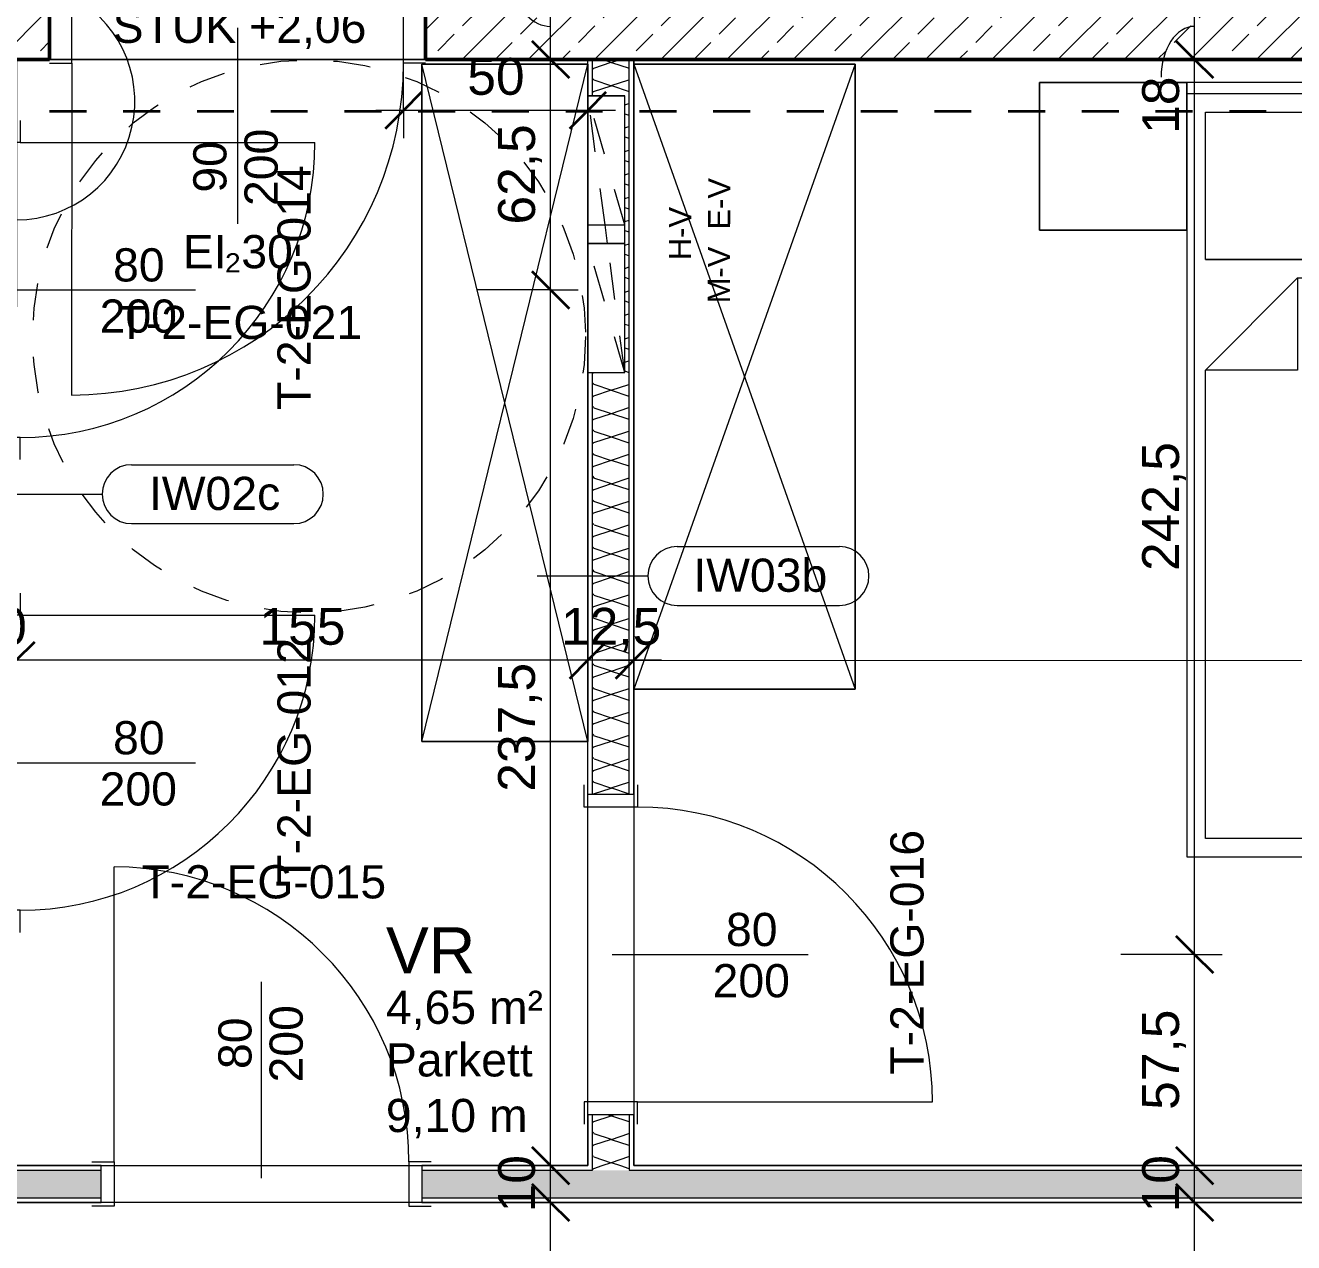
# Model space of a CAD drawing. Header units: metres. Extents: x -67.4 to -19.1, y 43.9 to 93.
# Drawn here: x -43.909 to -40.469, y 57.16 to 60.461 of the extents above; entities that cross this region are included whole.
import ezdxf

# ---------------------------------------------------------------- set-up
doc = ezdxf.new("R2010")
doc.units = ezdxf.units.M
doc.linetypes.add('Strich Punkt Mittel', pattern=[0.015875, 0.00635, -0.004763, 0, -0.004763])
doc.linetypes.add('Verdeckt', pattern=[0.003, 0.002, -0.001])
for name, color, linetype, lineweight in [('A_2D', 7, 'Continuous', 13), ('A_Bemassung-50_', 4, 'Continuous', 9), ('A_Bemassung_', 4, 'Continuous', 9), ('A_Beschriftung_', 7, 'Continuous', 9), ('A_Decken', 8, 'Continuous', 13), ('A_Durchbruch', 7, 'Verdeckt', 5), ('A_Moebel', 6, 'Continuous', 13), ('A_Raeume_', 7, 'Continuous', 5), ('A_Raeume_Beschriftung_', 7, 'Continuous', 9), ('A_Raster_', 1, 'Continuous', 9), ('A_Tueren', 31, 'Continuous', 13), ('A_Waende', 7, 'Continuous', 13), ('G-ANNO-REVC_', 71, 'Continuous', 9), ('Text', 130, 'Continuous', 9)]:
    doc.layers.add(name, color=color, linetype=linetype, lineweight=lineweight)
doc.styles.add('Arial_2', font='arial.ttf', dxfattribs={"height": 0.09})
doc.styles.add('Arial_3', font='arial.ttf', dxfattribs={"height": 0.125})
doc.styles.add('Arial_5', font='arial.ttf', dxfattribs={"height": 0.1})
doc.styles.add('Arial_6', font='arial.ttf', dxfattribs={"height": 0.06})
doc.styles.add('Segoe UI Symbol', font='seguisym.ttf', dxfattribs={"height": 0.09})
doc.dimstyles.new('WGA-Bemaßung', dxfattribs={"dimscale": 0.3048, "dimtxt": 0.102026, "dimasz": 0.328084, "dimexe": 0.246063, "dimexo": 0.0625, "dimgap": 0.04101, "dimtad": 1, "dimdec": 1, "dimlfac": 100, "dimrnd": 0.5, "dimdsep": 46, "dimtxsty": 'Arial_5', "dimblk1": 'OBLIQUE', "dimblk2": 'OBLIQUE', "dimsah": 1, "dimcen": 0.09, "dimdle": 0.246063, "dimazin": 2, "dimtfac": 1, "dimtdec": 4, "dimtix": 1, "dimtmove": 0, "dimatfit": 3, "dimfxl": 0.656168, "dimfxlon": 1, "dimtvp": 1, "dimtolj": 1, "dimtzin": 0, "dimarcsym": 2})
doc.dimstyles.new('WGA-Bemaßung_1', dxfattribs={"dimscale": 0.3048, "dimtxt": 0.102026, "dimasz": 0.328084, "dimexe": 0.246063, "dimexo": 0.0625, "dimgap": 0.04101, "dimtad": 1, "dimdec": 1, "dimlfac": 100, "dimrnd": 0.5, "dimdsep": 46, "dimtxsty": 'Arial_5', "dimblk1": 'OBLIQUE', "dimblk2": 'OBLIQUE', "dimsah": 1, "dimcen": 0.09, "dimdle": 0.246063, "dimazin": 2, "dimtfac": 1, "dimtdec": 4, "dimtix": 1, "dimtmove": 1, "dimatfit": 3, "dimfxl": 0.656168, "dimfxlon": 1, "dimtvp": 1, "dimtolj": 1, "dimtzin": 0, "dimarcsym": 2})
doc.dimstyles.new('WGA-Bemaßung_4', dxfattribs={"dimscale": 0.3048, "dimtxt": 0.102026, "dimasz": 0.328084, "dimexe": 0.246063, "dimexo": 0.0625, "dimgap": 0.04101, "dimtad": 1, "dimdec": 1, "dimlfac": 100, "dimrnd": 0.5, "dimdsep": 46, "dimtxsty": 'Arial_5', "dimblk1": 'OBLIQUE', "dimblk2": 'OBLIQUE', "dimsah": 1, "dimcen": 0.09, "dimdle": 0.246063, "dimazin": 2, "dimtfac": 1, "dimtdec": 4, "dimtix": 1, "dimtmove": 0, "dimatfit": 3, "dimfxl": 0.656168, "dimfxlon": 1, "dimtvp": 1, "dimtolj": 1, "dimtzin": 0, "dimarcsym": 2})

# ---------------------------------------------------------------- blocks, each defined once
blk = doc.blocks.new('UZ_D1 - SL_0800x2000_Zimmertür_Stahlzarge_GK-7175309-263_PP_00EG_BT2')
at = {"layer": 'A_Tueren', "lineweight": 5}
for p, q in [((-0.4, 0.06), (-0.46, 0.06)), ((-0.4, -0.06), (-0.4, 0.06)), ((0.4, 0.06), (0.46, 0.06)), ((0.4, -0.06), (0.4, 0.06)), ((-0.46, -0.06), (-0.4, -0.06)), ((0.46, -0.06), (0.4, -0.06)), ((0.4, -0.06), (0.4, -0.86))]:
    blk.add_line(p, q, dxfattribs=at)
blk.add_arc((0.4, -0.06), 0.8, 180, 270, dxfattribs=at)
blk = doc.blocks.new('UZ_D1 - SL_0900x2000_Wohnungstür-5426849-263_PP_00EG_BT2')
at = {"layer": 'A_Tueren', "lineweight": 5}
for p, q in [((0.45, 0.1), (0.45, 1)), ((-0.51, 0.1), (-0.45, 0.1)), ((-0.45, 0.1), (-0.45, -0.1)), ((0.45, 0.1), (0.45, -0.1)), ((0.51, 0.1), (0.45, 0.1)), ((-0.45, -0.1), (-0.51, -0.1)), ((0.45, -0.1), (0.51, -0.1))]:
    blk.add_line(p, q, dxfattribs=at)
blk.add_arc((0.45, 0.1), 0.9, 90, 180, dxfattribs=at)
blk = doc.blocks.new('UZ_D1 - SL_0800x2000_Zimmertür_Stahlzarge_GK-7175508-263_PP_00EG_BT2')
at = {"layer": 'A_Tueren', "lineweight": 5}
for p, q in [((-0.4, 0.06), (-0.46, 0.06)), ((-0.4, -0.06), (-0.4, 0.06)), ((0.4, 0.06), (0.46, 0.06)), ((0.4, -0.06), (0.4, 0.06)), ((-0.46, -0.06), (-0.4, -0.06)), ((0.46, -0.06), (0.4, -0.06)), ((0.4, -0.06), (0.4, -0.86))]:
    blk.add_line(p, q, dxfattribs=at)
blk.add_arc((0.4, -0.06), 0.8, 180, 270, dxfattribs=at)
blk = doc.blocks.new('UZ_D1 - SL_0800x2000_Zimmertür_Stahlzarge_GK-11052839-263_PP_00EG_BT2')
at = {"layer": 'A_Tueren', "lineweight": 5}
for p, q in [((0.4, 0.0725), (0.4, 0.8725)), ((-0.46, 0.0725), (-0.4, 0.0725)), ((-0.4, 0.0725), (-0.4, -0.0725)), ((0.4, 0.0725), (0.4, -0.0725)), ((0.46, 0.0725), (0.4, 0.0725)), ((-0.4, -0.0725), (-0.46, -0.0725)), ((0.4, -0.0725), (0.46, -0.0725))]:
    blk.add_line(p, q, dxfattribs=at)
blk.add_arc((0.4, 0.0725), 0.8, 90, 180, dxfattribs=at)
blk = doc.blocks.new('Moeb_Schrank - Schrank_2m_60cm-3900559-263_PP_00EG_BT2')
at = {"layer": 'A_Moebel', "color": 8}
for p, q in [((0, 0), (1.6951, 0.6)), ((0, 0.6), (1.6951, 0)), ((1.6951, 0.6), (0, 0.6)), ((0, 0.6), (0, 0)), ((0, 0), (0, 0.6)), ((0, 0.6), (1.6951, 0.6)), ((1.6951, 0), (1.6951, 0.6)), ((1.6951, 0.6), (1.6951, 0)), ((0, 0), (1.6951, 0)), ((1.6951, 0), (0, 0))]:
    blk.add_line(p, q, dxfattribs=at)
blk = doc.blocks.new('Moeb_Bett - Doppelbett 180x210-1828248-263_PP_00EG_BT2')
at = {"layer": 'A_Moebel', "color": 8}
for p, q in [((-1.3, 1.05), (-1.3, 0.65)), ((-0.9, 1.05), (-1.3, 1.05)), ((-1.3, 1.05), (-0.9, 1.05)), ((-1.3, 0.65), (-1.3, 1.05)), ((0.9, 1.05), (-0.9, 1.05)), ((-0.9, 1.05), (-0.9, -1.05)), ((-0.9, 0.65), (-0.9, 1.05)), ((-0.9, 1.05), (-0.9, 0.65)), ((0.9, -1.05), (0.9, 1.05)), ((1.3, 1.05), (0.9, 1.05)), ((0.9, 1.05), (0.9, 0.65)), ((0.9, 0.65), (0.9, 1.05)), ((0.9, 1.05), (1.3, 1.05)), ((1.3, 0.65), (1.3, 1.05)), ((1.3, 1.05), (1.3, 0.65)), ((-0.9, 1.02), (0.9, 1.02)), ((-0.85, 0.57), (-0.85, 0.97)), ((-0.85, 0.97), (-0.025, 0.97)), ((-0.025, 0.97), (-0.025, 0.57)), ((0.025, 0.57), (0.025, 0.97)), ((0.025, 0.97), (0.85, 0.97)), ((0.85, 0.97), (0.85, 0.57)), ((-1.3, 0.65), (-0.9, 0.65)), ((-0.9, 0.65), (-1.3, 0.65)), ((0.9, 0.65), (1.3, 0.65)), ((1.3, 0.65), (0.9, 0.65)), ((-0.025, 0.57), (-0.85, 0.57)), ((-0.85, 0.57), (0.85, 0.57)), ((0.85, 0.57), (0.025, 0.57)), ((-0.85, 0.27), (-0.6, 0.52)), ((-0.6, 0.52), (-0.6, 0.27)), ((-0.6, 0.52), (-0.025, 0.52)), ((-0.025, 0.52), (-0.025, -1)), ((0.025, -1), (0.025, 0.52)), ((0.025, 0.52), (0.6, 0.52)), ((0.6, 0.52), (0.6, 0.27)), ((0.85, 0.27), (0.6, 0.52)), ((-0.6, 0.27), (-0.85, 0.27)), ((-0.85, -1), (-0.85, 0.27)), ((0.6, 0.27), (0.85, 0.27)), ((0.85, 0.27), (0.85, -1)), ((-0.025, -1), (-0.85, -1)), ((0.85, -1), (0.025, -1)), ((-0.9, -1.05), (0.9, -1.05))]:
    blk.add_line(p, q, dxfattribs=at)
blk = doc.blocks.new('Allg_Verteiler_Wand - H-V-11056940-263_PP_00EG_BT2')
at = {"layer": 'A_2D', "lineweight": 5}
for p, q in [((0.475, 0.0625), (0.125, 0.0625)), ((0.125, 0.0625), (0.125, -0.0375)), ((0.525, 0.0625), (0.475, 0.0625)), ((0.875, 0.0625), (0.525, 0.0625)), ((0.875, -0.0375), (0.875, 0.0625)), ((0.875, 0.0625), (0.875, -0.0375)), ((0.125, -0.0375), (0.475, -0.0375)), ((0.125, -0.0375), (0.475, -0.0375)), ((0.475, -0.0375), (0.525, -0.0375)), ((0.475, -0.0375), (0.525, -0.0375)), ((0.525, -0.0375), (0.875, -0.0375)), ((0.525, -0.0375), (0.875, -0.0375))]:
    blk.add_line(p, q, dxfattribs=at)
at = {"layer": 'A_Durchbruch'}
for p, q in [((0.125, 0.0625), (0.125, -0.0375)), ((0.125, 0.0625), (0.125, -0.0375)), ((0.525, 0.0158), (0.875, 0.0625)), ((0.525, 0.0158), (0.875, 0.0625)), ((0.875, 0.0625), (0.875, -0.0375)), ((0.125, -0.0375), (0.475, 0.0092)), ((0.125, -0.0375), (0.475, 0.0092)), ((0.475, 0.0092), (0.525, 0.0158)), ((0.475, 0.0092), (0.525, 0.0158))]:
    blk.add_line(p, q, dxfattribs=at)
blk = doc.blocks.new('Allg_Verteiler_Wand - E-V-11056939-263_PP_00EG_BT2')
at = {"layer": 'A_2D', "lineweight": 5}
for p, q in [((0.475, 0.0625), (0.125, 0.0625)), ((0.125, 0.0625), (0.125, -0.0375)), ((0.475, -0.0375), (0.475, 0.0625)), ((0.475, 0.0625), (0.475, -0.0375)), ((0.125, -0.0375), (0.475, -0.0375)), ((0.125, -0.0375), (0.475, -0.0375))]:
    blk.add_line(p, q, dxfattribs=at)
at = {"layer": 'A_Durchbruch'}
for p, q in [((0.125, -0.0375), (0.475, 0.0625)), ((0.125, 0.0625), (0.125, -0.0375)), ((0.125, -0.0375), (0.475, 0.0625)), ((0.125, 0.0625), (0.125, -0.0375)), ((0.475, 0.0625), (0.475, -0.0375))]:
    blk.add_line(p, q, dxfattribs=at)
blk = doc.blocks.new('Allg_Verteiler_Wand - M-V-11056938-263_PP_00EG_BT2')
at = {"layer": 'A_2D', "lineweight": 5}
for p, q in [((0.475, 0.0625), (0.125, 0.0625)), ((0.125, 0.0625), (0.125, -0.0375)), ((0.475, -0.0375), (0.475, 0.0625)), ((0.475, 0.0625), (0.475, -0.0375)), ((0.125, -0.0375), (0.475, -0.0375)), ((0.125, -0.0375), (0.475, -0.0375))]:
    blk.add_line(p, q, dxfattribs=at)
at = {"layer": 'A_Durchbruch'}
for p, q in [((0.125, -0.0375), (0.475, 0.0625)), ((0.125, 0.0625), (0.125, -0.0375)), ((0.125, -0.0375), (0.475, 0.0625)), ((0.125, 0.0625), (0.125, -0.0375)), ((0.475, 0.0625), (0.475, -0.0375))]:
    blk.add_line(p, q, dxfattribs=at)
blk = doc.blocks.new('Moeb_Schrank - Schrank_2m-10186007-263_PP_00EG_BT2')
at = {"layer": 'A_Moebel', "color": 8}
for p, q in [((0, 0), (1.8375, 0.45)), ((0, 0.45), (1.8375, 0)), ((1.8375, 0.45), (0, 0.45)), ((0, 0.45), (0, 0)), ((0, 0), (0, 0.45)), ((0, 0.45), (1.8375, 0.45)), ((1.8375, 0), (1.8375, 0.45)), ((1.8375, 0.45), (1.8375, 0)), ((0, 0), (1.0013, 0)), ((1.0013, 0), (0, 0)), ((1.0013, 0), (1.3513, 0)), ((1.3513, 0), (1.0013, 0)), ((1.3513, 0), (1.4013, 0)), ((1.4013, 0), (1.3513, 0)), ((1.4013, 0), (1.7513, 0)), ((1.7513, 0), (1.4013, 0)), ((1.7513, 0), (1.8375, 0)), ((1.8375, 0), (1.7513, 0))]:
    blk.add_line(p, q, dxfattribs=at)
blk = doc.blocks.new('BS_Tuer_PP - rechts-10002445-263_PP_00EG_BT2')
at = {"layer": 'A_Beschriftung_'}
blk.add_line((0, 0.000124), (0, -0.010513), dxfattribs=at)
blk = doc.blocks.new('BS_Tuer_PP - unten-10002439-263_PP_00EG_BT2')
at = {"layer": 'A_Beschriftung_'}
blk.add_line((0, 0.000124), (0, -0.010513), dxfattribs=at)
blk = doc.blocks.new('BS_Tuer_PP - oben-10002441-263_PP_00EG_BT2')
at = {"layer": 'A_Beschriftung_'}
blk.add_line((0, 0.000124), (0, 0.010761), dxfattribs=at)
blk = doc.blocks.new('DIMBLOCK200-263_PP_00EG_BT2')
at = {"layer": 'A_Bemassung-50_', "transparency": 16777216}
for p, q in [((-42.3837, 58.739), (-42.3837, 58.814)), ((-42.2587, 58.739), (-42.2587, 58.814)), ((-42.1837, 58.739), (-42.3837, 58.739)), ((-42.3837, 58.739), (-42.3837, 58.539)), ((-42.2587, 58.739), (-42.2587, 58.539))]:
    blk.add_line(p, q, dxfattribs=at)
at = {"layer": 'A_Bemassung-50_', "lineweight": 35, "transparency": 16777216}
for p, q in [((-42.3837, 58.739), (-42.3337, 58.789)), ((-42.2587, 58.739), (-42.2087, 58.789)), ((-42.3837, 58.739), (-42.4337, 58.689)), ((-42.2587, 58.739), (-42.3087, 58.689))]:
    blk.add_line(p, q, dxfattribs=at)
at = {"layer": 'A_Bemassung-50_', "color": 0, "transparency": 16777216, "insert": (-42.4562, 58.8813), "char_height": 0.1, "width": 0.323972, "attachment_point": 1, "rotation": 359.9983, "line_spacing_factor": 0.941778, "style": 'Arial_5'}
blk.add_mtext('12,5', dxfattribs=at)
blk = doc.blocks.new('_Oblique')
at = {"color": 0, "linetype": 'ByBlock', "lineweight": -2}
blk.add_line((-0.5, -0.5), (0.5, 0.5), dxfattribs=at)
blk = doc.blocks.new('DIMBLOCK201-263_PP_00EG_BT2')
at = {"layer": 'A_Bemassung-50_', "transparency": 16777216}
for p, q in [((-43.9337, 58.739), (-43.9337, 58.814)), ((-42.3837, 58.739), (-42.3837, 58.814)), ((-42.3837, 58.739), (-43.9337, 58.739)), ((-43.9337, 58.739), (-43.9337, 58.539)), ((-42.3837, 58.739), (-42.3837, 58.539))]:
    blk.add_line(p, q, dxfattribs=at)
at = {"layer": 'A_Bemassung-50_', "lineweight": 35, "transparency": 16777216}
for p, q in [((-43.9337, 58.739), (-43.8837, 58.789)), ((-42.3837, 58.739), (-42.3337, 58.789)), ((-43.9337, 58.739), (-43.9837, 58.689)), ((-42.3837, 58.739), (-42.4337, 58.689))]:
    blk.add_line(p, q, dxfattribs=at)
at = {"layer": 'A_Bemassung-50_', "color": 0, "transparency": 16777216, "insert": (-43.274, 58.8813), "char_height": 0.1, "width": 0.276883, "attachment_point": 1, "rotation": 359.9983, "line_spacing_factor": 0.941778, "style": 'Arial_5'}
blk.add_mtext('155', dxfattribs=at)
blk = doc.blocks.new('DIMBLOCK202-263_PP_00EG_BT2')
at = {"layer": 'A_Bemassung-50_', "transparency": 16777216}
for p, q in [((-44.0337, 58.739), (-44.0337, 58.814)), ((-43.9337, 58.739), (-43.9337, 58.814)), ((-43.9337, 58.739), (-44.0337, 58.739)), ((-44.0337, 58.739), (-44.0337, 58.539)), ((-43.9337, 58.739), (-43.9337, 58.539))]:
    blk.add_line(p, q, dxfattribs=at)
at = {"layer": 'A_Bemassung-50_', "lineweight": 35, "transparency": 16777216}
for p, q in [((-44.0337, 58.739), (-43.9837, 58.789)), ((-43.9337, 58.739), (-43.8837, 58.789)), ((-44.0337, 58.739), (-44.0837, 58.689)), ((-43.9337, 58.739), (-43.9837, 58.689))]:
    blk.add_line(p, q, dxfattribs=at)
at = {"layer": 'A_Bemassung-50_', "color": 0, "transparency": 16777216, "insert": (-44.0606, 58.8814), "char_height": 0.1, "width": 0.184588, "attachment_point": 1, "rotation": 359.9983, "line_spacing_factor": 0.941778, "style": 'Arial_5'}
blk.add_mtext('10', dxfattribs=at)
blk = doc.blocks.new('BS_Wand_Lollipop - rechts_oben-2026913-263_PP_00EG_BT2')
at = {"layer": 'A_Beschriftung_'}
for p, q in [((0.0046, 0.0016), (0.0134, 0.0016)), ((-0.003, 0), (0.003, 0)), ((0.0046, -0.0016), (0.0134, -0.0016))]:
    blk.add_line(p, q, dxfattribs=at)
for centre, start, end in [((0.0046, 0), 90, 270), ((0.0134, 0), 270, 90)]:
    blk.add_arc(centre, 0.0016, start, end, dxfattribs=at)
blk = doc.blocks.new('DIMBLOCK388-263_PP_00EG_BT2')
at = {"layer": 'A_Bemassung-50_', "lineweight": 35, "transparency": 16777216}
for p, q in [((-40.7377, 57.2685), (-40.7877, 57.3185)), ((-40.7377, 57.2685), (-40.6877, 57.2185)), ((-40.7378, 53.1686), (-40.7878, 53.2186)), ((-40.7378, 53.1686), (-40.6878, 53.1185))]:
    blk.add_line(p, q, dxfattribs=at)
at = {"layer": 'A_Bemassung-50_', "transparency": 16777216}
for p, q in [((-40.7377, 57.2685), (-40.9377, 57.2685)), ((-40.7378, 53.1686), (-40.7377, 57.2685)), ((-40.7377, 57.2685), (-40.6627, 57.2685)), ((-40.7378, 53.1686), (-40.9378, 53.1686)), ((-40.7378, 53.1686), (-40.6628, 53.1685))]:
    blk.add_line(p, q, dxfattribs=at)
at = {"layer": 'A_Bemassung-50_', "color": 0, "transparency": 16777216, "insert": (-40.8801, 55.1032), "char_height": 0.1, "width": 0.276883, "attachment_point": 1, "rotation": 90, "line_spacing_factor": 0.941778, "style": 'Arial_5'}
blk.add_mtext('410', dxfattribs=at)
blk = doc.blocks.new('DIMBLOCK389-263_PP_00EG_BT2')
at = {"layer": 'A_Bemassung-50_', "lineweight": 35, "transparency": 16777216}
for p, q in [((-40.7377, 57.3685), (-40.7877, 57.4185)), ((-40.7377, 57.3685), (-40.6877, 57.3185)), ((-40.7377, 57.2685), (-40.7877, 57.3185)), ((-40.7377, 57.2685), (-40.6877, 57.2185))]:
    blk.add_line(p, q, dxfattribs=at)
at = {"layer": 'A_Bemassung-50_', "transparency": 16777216}
for p, q in [((-40.7377, 57.3685), (-40.9377, 57.3685)), ((-40.7377, 57.2685), (-40.7377, 57.3685)), ((-40.7377, 57.3685), (-40.6627, 57.3685)), ((-40.7377, 57.2685), (-40.9377, 57.2685)), ((-40.7377, 57.2685), (-40.6627, 57.2685))]:
    blk.add_line(p, q, dxfattribs=at)
at = {"layer": 'A_Bemassung-50_', "color": 0, "transparency": 16777216, "insert": (-40.88, 57.2416), "char_height": 0.1, "width": 0.184588, "attachment_point": 1, "rotation": 90, "line_spacing_factor": 0.941778, "style": 'Arial_5'}
blk.add_mtext('10', dxfattribs=at)
blk = doc.blocks.new('DIMBLOCK390-263_PP_00EG_BT2')
at = {"layer": 'A_Bemassung-50_', "lineweight": 35, "transparency": 16777216}
for p, q in [((-40.7377, 57.9411), (-40.7877, 57.9911)), ((-40.7377, 57.9411), (-40.6877, 57.891)), ((-40.7377, 57.3685), (-40.7877, 57.4185)), ((-40.7377, 57.3685), (-40.6877, 57.3185))]:
    blk.add_line(p, q, dxfattribs=at)
at = {"layer": 'A_Bemassung-50_', "transparency": 16777216}
for p, q in [((-40.7377, 57.9411), (-40.9377, 57.9411)), ((-40.7377, 57.3685), (-40.7377, 57.9411)), ((-40.7377, 57.9411), (-40.6627, 57.941)), ((-40.7377, 57.3685), (-40.9377, 57.3685)), ((-40.7377, 57.3685), (-40.6627, 57.3685))]:
    blk.add_line(p, q, dxfattribs=at)
at = {"layer": 'A_Bemassung-50_', "color": 0, "transparency": 16777216, "insert": (-40.88, 57.5198), "char_height": 0.1, "width": 0.323972, "attachment_point": 1, "rotation": 90, "line_spacing_factor": 0.941778, "style": 'Arial_5'}
blk.add_mtext('57,5', dxfattribs=at)
blk = doc.blocks.new('DIMBLOCK391-263_PP_00EG_BT2')
at = {"layer": 'A_Bemassung-50_', "lineweight": 35, "transparency": 16777216}
for p, q in [((-40.7376, 60.3685), (-40.7876, 60.4185)), ((-40.7376, 60.3685), (-40.6876, 60.3185)), ((-40.7377, 57.9411), (-40.7877, 57.9911)), ((-40.7377, 57.9411), (-40.6877, 57.891))]:
    blk.add_line(p, q, dxfattribs=at)
at = {"layer": 'A_Bemassung-50_', "transparency": 16777216}
for p, q in [((-40.7376, 60.3685), (-40.9376, 60.3685)), ((-40.7377, 57.9411), (-40.7376, 60.3685)), ((-40.7376, 60.3685), (-40.6626, 60.3685)), ((-40.7377, 57.9411), (-40.9377, 57.9411)), ((-40.7377, 57.9411), (-40.6627, 57.941))]:
    blk.add_line(p, q, dxfattribs=at)
at = {"layer": 'A_Bemassung-50_', "color": 0, "transparency": 16777216, "insert": (-40.88, 58.9814), "char_height": 0.1, "width": 0.416266, "attachment_point": 1, "rotation": 90, "line_spacing_factor": 0.941778, "style": 'Arial_5'}
blk.add_mtext('242,5', dxfattribs=at)
blk = doc.blocks.new('DIMBLOCK392-263_PP_00EG_BT2')
at = {"layer": 'A_Bemassung-50_', "lineweight": 35, "transparency": 16777216}
for p, q in [((-40.7376, 60.5485), (-40.7876, 60.5985)), ((-40.7376, 60.5485), (-40.6876, 60.4985)), ((-40.7376, 60.3685), (-40.7876, 60.4185)), ((-40.7376, 60.3685), (-40.6876, 60.3185))]:
    blk.add_line(p, q, dxfattribs=at)
at = {"layer": 'A_Bemassung-50_', "transparency": 16777216}
for p, q in [((-40.7376, 60.5485), (-40.9376, 60.5485)), ((-40.7376, 60.3685), (-40.7376, 60.5485)), ((-40.7376, 60.5485), (-40.6626, 60.5485)), ((-40.7376, 60.3685), (-40.9376, 60.3685)), ((-40.7376, 60.3685), (-40.6626, 60.3685))]:
    blk.add_line(p, q, dxfattribs=at)
blk.add_ellipse((-40.7376, 60.3208), major_axis=(0, 0.1377), ratio=0.660772, start_param=0, end_param=1.570796, dxfattribs=at)
at = {"layer": 'A_Bemassung-50_', "color": 0, "transparency": 16777216, "insert": (-40.8799, 60.167), "char_height": 0.1, "width": 0.184588, "attachment_point": 1, "rotation": 90, "line_spacing_factor": 0.941778, "style": 'Arial_5'}
blk.add_mtext('18', dxfattribs=at)
blk = doc.blocks.new('DIMBLOCK414-263_PP_00EG_BT2')
at = {"layer": 'A_Bemassung-50_', "lineweight": 35, "transparency": 16777216}
for p, q in [((-42.4846, 57.2686), (-42.5346, 57.3186)), ((-42.4846, 57.2686), (-42.4346, 57.2186)), ((-42.4846, 55.6486), (-42.5346, 55.6986)), ((-42.4846, 55.6486), (-42.4346, 55.5986))]:
    blk.add_line(p, q, dxfattribs=at)
at = {"layer": 'A_Bemassung-50_', "transparency": 16777216}
for p, q in [((-42.4846, 57.2686), (-42.6846, 57.2686)), ((-42.4846, 55.6486), (-42.4846, 57.2686)), ((-42.4846, 57.2686), (-42.4096, 57.2686)), ((-42.4846, 55.6486), (-42.6846, 55.6486)), ((-42.4846, 55.6486), (-42.4096, 55.6486))]:
    blk.add_line(p, q, dxfattribs=at)
at = {"layer": 'A_Bemassung-50_', "color": 0, "transparency": 16777216, "insert": (-42.6269, 56.3432), "char_height": 0.1, "width": 0.276883, "attachment_point": 1, "rotation": 90, "line_spacing_factor": 0.941778, "style": 'Arial_5'}
blk.add_mtext('162', dxfattribs=at)
blk = doc.blocks.new('DIMBLOCK415-263_PP_00EG_BT2')
at = {"layer": 'A_Bemassung-50_', "lineweight": 35, "transparency": 16777216}
for p, q in [((-42.4846, 57.3686), (-42.5346, 57.4186)), ((-42.4846, 57.3686), (-42.4346, 57.3186)), ((-42.4846, 57.2686), (-42.5346, 57.3186)), ((-42.4846, 57.2686), (-42.4346, 57.2186))]:
    blk.add_line(p, q, dxfattribs=at)
at = {"layer": 'A_Bemassung-50_', "transparency": 16777216}
for p, q in [((-42.4846, 57.3686), (-42.6846, 57.3686)), ((-42.4846, 57.2686), (-42.4846, 57.3686)), ((-42.4846, 57.3686), (-42.4096, 57.3686)), ((-42.4846, 57.2686), (-42.6846, 57.2686)), ((-42.4846, 57.2686), (-42.4096, 57.2686))]:
    blk.add_line(p, q, dxfattribs=at)
at = {"layer": 'A_Bemassung-50_', "color": 0, "transparency": 16777216, "insert": (-42.6269, 57.2417), "char_height": 0.1, "width": 0.184588, "attachment_point": 1, "rotation": 90, "line_spacing_factor": 0.941778, "style": 'Arial_5'}
blk.add_mtext('10', dxfattribs=at)
blk = doc.blocks.new('DIMBLOCK416-263_PP_00EG_BT2')
at = {"layer": 'A_Bemassung-50_', "lineweight": 35, "transparency": 16777216}
for p, q in [((-42.4845, 59.7436), (-42.5345, 59.7936)), ((-42.4845, 59.7436), (-42.4345, 59.6936)), ((-42.4846, 57.3686), (-42.5346, 57.4186)), ((-42.4846, 57.3686), (-42.4346, 57.3186))]:
    blk.add_line(p, q, dxfattribs=at)
at = {"layer": 'A_Bemassung-50_', "transparency": 16777216}
for p, q in [((-42.4845, 59.7436), (-42.6845, 59.7436)), ((-42.4846, 57.3686), (-42.4845, 59.7436)), ((-42.4845, 59.7436), (-42.4095, 59.7436)), ((-42.4846, 57.3686), (-42.6846, 57.3686)), ((-42.4846, 57.3686), (-42.4096, 57.3686))]:
    blk.add_line(p, q, dxfattribs=at)
at = {"layer": 'A_Bemassung-50_', "color": 0, "transparency": 16777216, "insert": (-42.6269, 58.3826), "char_height": 0.1, "width": 0.416266, "attachment_point": 1, "rotation": 90, "line_spacing_factor": 0.941778, "style": 'Arial_5'}
blk.add_mtext('237,5', dxfattribs=at)
blk = doc.blocks.new('DIMBLOCK417-263_PP_00EG_BT2')
at = {"layer": 'A_Bemassung-50_', "lineweight": 35, "transparency": 16777216}
for p, q in [((-42.4845, 60.3686), (-42.5345, 60.4186)), ((-42.4845, 60.3686), (-42.4345, 60.3186)), ((-42.4845, 59.7436), (-42.5345, 59.7936)), ((-42.4845, 59.7436), (-42.4345, 59.6936))]:
    blk.add_line(p, q, dxfattribs=at)
at = {"layer": 'A_Bemassung-50_', "transparency": 16777216}
for p, q in [((-42.4845, 60.3686), (-42.6845, 60.3686)), ((-42.4845, 59.7436), (-42.4845, 60.3686)), ((-42.4845, 60.3686), (-42.4095, 60.3686)), ((-42.4845, 59.7436), (-42.6845, 59.7436)), ((-42.4845, 59.7436), (-42.4095, 59.7436))]:
    blk.add_line(p, q, dxfattribs=at)
at = {"layer": 'A_Bemassung-50_', "color": 0, "transparency": 16777216, "insert": (-42.6268, 59.9211), "char_height": 0.1, "width": 0.323972, "attachment_point": 1, "rotation": 90, "line_spacing_factor": 0.941778, "style": 'Arial_5'}
blk.add_mtext('62,5', dxfattribs=at)
blk = doc.blocks.new('DIMBLOCK418-263_PP_00EG_BT2')
at = {"layer": 'A_Bemassung-50_', "lineweight": 35, "transparency": 16777216}
for p, q in [((-42.4845, 60.5486), (-42.5345, 60.5986)), ((-42.4845, 60.5486), (-42.4345, 60.4986)), ((-42.4845, 60.3686), (-42.5345, 60.4186)), ((-42.4845, 60.3686), (-42.4345, 60.3186))]:
    blk.add_line(p, q, dxfattribs=at)
at = {"layer": 'A_Bemassung-50_', "transparency": 16777216}
for p, q in [((-42.4845, 60.5486), (-42.6845, 60.5486)), ((-42.4845, 60.3686), (-42.4845, 60.5486)), ((-42.4845, 60.5486), (-42.4095, 60.5486)), ((-42.4845, 60.3686), (-42.6845, 60.3686)), ((-42.4845, 60.3686), (-42.4095, 60.3686))]:
    blk.add_line(p, q, dxfattribs=at)
blk.add_ellipse((-42.4845, 60.5605), major_axis=(0, 0.1019), ratio=0.892494, start_param=1.570796, end_param=3.141593, dxfattribs=at)
at = {"layer": 'A_Bemassung-50_', "color": 0, "transparency": 16777216, "insert": (-42.6268, 60.5605), "char_height": 0.1, "width": 0.184588, "attachment_point": 1, "rotation": 90, "line_spacing_factor": 0.941778, "style": 'Arial_5'}
blk.add_mtext('18', dxfattribs=at)
blk = doc.blocks.new('DIMBLOCK475-263_PP_00EG_BT2')
at = {"layer": 'A_Bemassung-50_', "transparency": 16777216}
for p, q in [((-42.2587, 58.739), (-42.2587, 58.939)), ((-37.7087, 58.7388), (-37.7087, 58.9388)), ((-42.3337, 58.739), (-37.6337, 58.7388)), ((-42.2587, 58.739), (-42.2587, 58.664)), ((-37.7087, 58.7388), (-37.7087, 58.6638))]:
    blk.add_line(p, q, dxfattribs=at)
at = {"layer": 'A_Bemassung-50_', "lineweight": 35, "transparency": 16777216}
for p, q in [((-42.2587, 58.739), (-42.2087, 58.789)), ((-37.7087, 58.7388), (-37.6587, 58.7888)), ((-42.2587, 58.739), (-42.3087, 58.689)), ((-37.7087, 58.7388), (-37.7587, 58.6888))]:
    blk.add_line(p, q, dxfattribs=at)
at = {"layer": 'A_Bemassung-50_', "color": 0, "transparency": 16777216, "insert": (-40.099, 58.8812), "char_height": 0.1, "width": 0.276883, "attachment_point": 1, "rotation": 359.9983, "line_spacing_factor": 0.941778, "style": 'Arial_5'}
blk.add_mtext('455', dxfattribs=at)
blk = doc.blocks.new('DIMBLOCK523-263_PP_00EG_BT2')
at = {"layer": 'A_Bemassung-50_', "transparency": 16777216}
for p, q in [((-42.8836, 60.2306), (-42.8836, 60.4306)), ((-42.3836, 60.2306), (-42.3836, 60.3056)), ((-42.3086, 60.2306), (-42.9586, 60.2306)), ((-42.8836, 60.2306), (-42.8836, 60.1556)), ((-42.3836, 60.2306), (-42.3836, 60.0306))]:
    blk.add_line(p, q, dxfattribs=at)
at = {"layer": 'A_Bemassung-50_', "lineweight": 35, "transparency": 16777216}
for p, q in [((-42.8836, 60.2306), (-42.8336, 60.2806)), ((-42.3836, 60.2306), (-42.3336, 60.2806)), ((-42.8836, 60.2306), (-42.9336, 60.1806)), ((-42.3836, 60.2306), (-42.4336, 60.1806))]:
    blk.add_line(p, q, dxfattribs=at)
at = {"layer": 'A_Bemassung-50_', "color": 0, "transparency": 16777216, "insert": (-42.7105, 60.3729), "char_height": 0.1, "width": 0.184588, "attachment_point": 1, "rotation": 359.9983, "line_spacing_factor": 0.941778, "style": 'Arial_5'}
blk.add_mtext('50', dxfattribs=at)
blk = doc.blocks.new('Family - ___-11902732-263_PP_00EG_BT2')
at = {"layer": 'G-ANNO-REVC_'}
blk.add_arc((-17.3536, 72.5237), 0.3214, 247.36, 42.1512, dxfattribs=at)

msp = doc.modelspace()

# ---------------------------------------------------------------- hatches: boundary and pattern name
at = {"layer": 'A_Waende', "lineweight": 5}
h = msp.add_hatch(dxfattribs=at)
h.set_pattern_fill('FP_3', color=250, style=0, pattern_type=2)
h.set_pattern_definition([(45, (0, 0), (-0.08980256, 0.08980256), []), (45, (0.0898, 0), (-0.08980256, 0.08980256), [0.0635, -0.03175])])
h.paths.add_polyline_path([(-37.7086, 60.3684), (-37.7086, 60.5484), (-42.8236, 60.5484), (-42.8236, 60.3686), (-38.7903, 60.3685)])
h.paths.add_polyline_path([(-43.8436, 60.3686), (-43.8436, 60.5486), (-46.8411, 60.5486), (-46.8411, 60.3687), (-43.9336, 60.3686)])
h.paths.add_polyline_path([(-48.4278, 60.5488), (-48.6078, 60.5488), (-48.6078, 60.3688), (-48.4278, 60.3688)])
h.paths.add_polyline_path([(-47.9011, 60.3688), (-47.9011, 60.5488), (-48.4278, 60.5488), (-48.4278, 60.3688), (-47.9102, 60.3688)])
h = msp.add_hatch(dxfattribs=at)
h.set_pattern_fill('FP_35', color=250, angle=-112.36, style=0, pattern_type=2)
h.set_pattern_definition([(314.998, (-42.38351, 58.86899), (0.2539954, -0.1270123), [0.02245, -0.15715]), (314.998, (-42.27237, 58.82111), (0.2539954, -0.1270123), [0.02245, -0.15715]), (314.998, (-42.38376, 58.8053), (0.2539954, -0.1270123), [0.02245, -0.15715]), (314.998, (-42.27262, 58.75742), (0.2539954, -0.1270123), [0.02245, -0.15715]), (341.563, (-42.367515, 58.85268), (0.5079932, -0.1270184), [0.0502, -0.35141]), (341.563, (-42.320133, 58.836432), (0.5079932, -0.1270184), [0.0502, -0.35141]), (341.563, (-42.367765, 58.788985), (0.5079932, -0.1270184), [0.0502, -0.35141]), (341.563, (-42.320002, 58.773663), (0.5079932, -0.1270184), [0.0502, -0.35141]), (44.998, (-42.27244, 58.852495), (-0.254004, -0.1269946), [0.02245, -0.15715]), (44.998, (-42.38376, 58.8053), (-0.2540043, -0.1269946), [0.02245, -0.15715]), (44.998, (-42.27269, 58.7888), (-0.2540043, -0.1269946), [0.02245, -0.15715]), (44.998, (-42.38401, 58.7416), (-0.2540043, -0.1269946), [0.02245, -0.15715]), (18.433, (-42.320133, 58.836432), (-0.5080021, -0.126983), [0.0502, -0.35141]), (18.433, (-42.36745, 58.821294), (-0.5080021, -0.126983), [0.0502, -0.35141]), (18.433, (-42.320002, 58.773663), (-0.5080021, -0.126983), [0.0502, -0.35141]), (18.433, (-42.3677, 58.7576), (-0.5080021, -0.126983), [0.0502, -0.35141])])
h.paths.add_polyline_path([(-42.2712, 57.3686), (-42.2712, 57.5061), (-42.3712, 57.5061), (-42.3712, 57.3686)])
h.paths.add_polyline_path([(-42.2712, 57.3561), (-42.2712, 57.3686), (-42.3712, 57.3684), (-42.3712, 57.3561)])
h.paths.add_polyline_path([(-42.2712, 58.3761), (-42.2712, 58.3761), (-42.2712, 60.3686), (-42.3711, 60.3686), (-42.3711, 60.2699), (-42.2836, 60.2699), (-42.2836, 59.5199), (-42.3711, 59.5199), (-42.3712, 58.3761)])
h = msp.add_hatch(dxfattribs=at)
h.set_pattern_fill('FP_36', color=250, angle=-112.36, style=0, pattern_type=2)
h.set_pattern_definition([(224.998, (-40.82077, 57.36868), (-0.1270123, -0.2539954), [0.02245, -0.15715]), (224.998, (-40.86865, 57.25754), (-0.1270123, -0.2539954), [0.02245, -0.15715]), (224.998, (-40.88446, 57.36893), (-0.1270123, -0.2539954), [0.02245, -0.15715]), (224.998, (-40.93234, 57.25779), (-0.1270123, -0.2539954), [0.02245, -0.15715]), (251.563, (-40.83708, 57.35268), (-0.1270184, -0.5079932), [0.0502, -0.35141]), (251.563, (-40.853327, 57.3053), (-0.1270184, -0.5079932), [0.0502, -0.35141]), (251.563, (-40.900775, 57.35293), (-0.1270184, -0.5079932), [0.0502, -0.35141]), (251.563, (-40.916097, 57.30517), (-0.1270184, -0.5079932), [0.0502, -0.35141]), (314.998, (-40.837265, 57.2576), (-0.1269946, 0.2540043), [0.02245, -0.15715]), (314.998, (-40.88446, 57.36893), (-0.1269946, 0.2540043), [0.02245, -0.15715]), (314.998, (-40.90003, 57.25747), (-0.1269946, 0.2540043), [0.02245, -0.15715]), (314.998, (-40.94854, 57.36825), (-0.1269946, 0.2540043), [0.02245, -0.15715]), (288.433, (-40.853327, 57.3053), (-0.12698295, 0.5080021), [0.0502, -0.35141]), (288.433, (-40.868465, 57.352616), (-0.12698295, 0.5080021), [0.0502, -0.35141]), (288.433, (-40.916097, 57.30517), (-0.12698295, 0.5080021), [0.0502, -0.35141]), (288.433, (-40.93216, 57.352866), (-0.12698295, 0.5080021), [0.0502, -0.35141])])
h.paths.add_polyline_path([(-37.7087, 57.2809), (-37.7088, 57.3559), (-42.8337, 57.3561), (-42.8337, 57.2811), (-37.7088, 57.2809)])
h.paths.add_polyline_path([(-42.8337, 57.2811), (-42.8337, 57.2811), (-42.7372, 57.294)])
h.paths.add_polyline_path([(-43.7037, 57.2811), (-43.7037, 57.3561), (-43.9337, 57.3561), (-43.9336, 57.2811)])
h.paths.add_polyline_path([(-43.9338, 57.2811), (-43.9337, 57.2811), (-43.9338, 57.3561), (-43.9462, 57.3561), (-43.9462, 57.2811)])

# ---------------------------------------------------------------- linework, layer by layer
at = {"layer": 'A_2D', "linetype": 'Verdeckt', "lineweight": 5}
msp.add_circle((-43.1396, 59.6177), 0.75, dxfattribs=at)
at = {"layer": 'A_Decken'}
for p, q in [((-43.8436, 60.3686), (-42.8236, 60.3686)), ((-42.8236, 60.3686), (-43.8436, 60.3686)), ((-42.3837, 58.3761), (-42.3836, 59.5199))]:
    msp.add_line(p, q, dxfattribs=at)
at = {"layer": 'A_Raeume_', "flags": 128}
for points in [[(-42.3836, 60.3686), (-43.9336, 60.3686), (-43.9336, 60.3249), (-43.9337, 59.0686), (-43.9337, 57.3686), (-42.3837, 57.3686)], [(-37.7087, 57.3684), (-37.7086, 60.3684), (-42.2586, 60.3686), (-42.2587, 57.3686)], [(-43.9337, 57.2686), (-43.9337, 56.2252), (-43.9337, 56.2236), (-43.9337, 56.1761), (-43.9338, 55.6486), (-44.9663, 55.6487), (-44.9663, 53.2312), (-37.7088, 53.231), (-37.7087, 57.2684), (-42.3212, 57.2686)]]:
    msp.add_lwpolyline(points, close=True, dxfattribs=at)
at = {"layer": 'A_Raster_', "linetype": 'Strich Punkt Mittel', "lineweight": 35}
msp.add_line((-56.2435, 60.2289), (-25.8358, 60.228), dxfattribs=at)
at = {"layer": 'A_Waende', "color": 50, "lineweight": 50}
for p, q in [((-43.8436, 60.3686), (-43.8436, 60.5486)), ((-42.8236, 60.5486), (-42.8236, 60.3686)), ((-44.0211, 60.3686), (-43.8436, 60.3686)), ((-42.8236, 60.3686), (-37.7086, 60.3684))]:
    msp.add_line(p, q, dxfattribs=at)
at = {"layer": 'A_Waende'}
for p, q in [((-42.3836, 59.5199), (-42.3836, 60.3686)), ((-42.3711, 60.2699), (-42.3711, 60.3686)), ((-42.2712, 58.3761), (-42.2711, 60.3686)), ((-42.2587, 58.3761), (-42.2586, 60.3686)), ((-42.3712, 58.3761), (-42.3711, 59.5199)), ((-42.3837, 58.3761), (-42.3712, 58.3761)), ((-42.2712, 58.3761), (-42.2587, 58.3761)), ((-42.3837, 57.5061), (-42.3837, 57.3686)), ((-42.3712, 57.5061), (-42.3837, 57.5061)), ((-42.3712, 57.3561), (-42.3712, 57.5061)), ((-42.2587, 57.5061), (-42.2712, 57.5061)), ((-42.2712, 57.5061), (-42.2712, 57.3561)), ((-42.2587, 57.3686), (-42.2587, 57.5061)), ((-43.9462, 57.3561), (-43.7037, 57.3561)), ((-43.7037, 57.3686), (-43.9337, 57.3686)), ((-43.7037, 57.3561), (-43.7037, 57.3686)), ((-42.3837, 57.3686), (-42.8337, 57.3686)), ((-42.8337, 57.3686), (-42.8337, 57.3561)), ((-42.8337, 57.3561), (-42.3712, 57.3561)), ((-42.2712, 57.3561), (-37.7087, 57.3559)), ((-37.7087, 57.3684), (-42.2587, 57.3686)), ((-43.9462, 57.2811), (-43.7037, 57.2811)), ((-43.7037, 57.2686), (-43.7037, 57.2811)), ((-42.8337, 57.2811), (-42.8337, 57.2686)), ((-42.8337, 57.2811), (-37.7087, 57.2809)), ((-43.9337, 57.2686), (-43.7037, 57.2686)), ((-42.8337, 57.2686), (-37.7087, 57.2684))]:
    msp.add_line(p, q, dxfattribs=at)
at = {"layer": 'A_Waende', "color": 250, "lineweight": 5}
for p, q in [((-42.3712, 58.3761), (-42.2712, 58.3761)), ((-42.2712, 57.5061), (-42.3712, 57.5061)), ((-43.7037, 57.2811), (-43.7037, 57.3561)), ((-42.8337, 57.3561), (-42.8337, 57.2811))]:
    msp.add_line(p, q, dxfattribs=at)

# ---------------------------------------------------------------- block references
at = {"layer": 'A_2D', "rotation": 89.998275878455}
for name, p in [('Allg_Verteiler_Wand - H-V-11056940-263_PP_00EG_BT2', (-42.3211, 59.3949)), ('Allg_Verteiler_Wand - E-V-11056939-263_PP_00EG_BT2', (-42.3211, 59.7949)), ('Allg_Verteiler_Wand - M-V-11056938-263_PP_00EG_BT2', (-42.3211, 59.3949))]:
    msp.add_blockref(name, p, dxfattribs=at)
at = {"layer": 'A_Beschriftung_', "xscale": 49.99999999999998, "yscale": 49.99999999999998, "zscale": 49.99999999999998}
for name, p, rotation in [('BS_Tuer_PP - unten-10002439-263_PP_00EG_BT2', (-43.3336, 60.4486), 359.9982758785824), ('BS_Tuer_PP - rechts-10002445-263_PP_00EG_BT2', (-43.9736, 59.7436), 89.99827587845505), ('BS_Tuer_PP - rechts-10002445-263_PP_00EG_BT2', (-43.9737, 58.4612), 89.99827587845505), ('BS_Tuer_PP - rechts-10002445-263_PP_00EG_BT2', (-42.3112, 57.9411), 89.9982758784549), ('BS_Tuer_PP - oben-10002441-263_PP_00EG_BT2', (-43.2687, 57.3286), 359.9982758785824)]:
    msp.add_blockref(name, p, dxfattribs=dict(at, rotation=rotation))
for p in [(-43.851, 59.1897), (-42.371, 58.9678)]:
    msp.add_blockref('BS_Wand_Lollipop - rechts_oben-2026913-263_PP_00EG_BT2', p, dxfattribs=at)
at = {"layer": 'A_Moebel', "color": 8}
for name, p, rotation in [('Moeb_Schrank - Schrank_2m-10186007-263_PP_00EG_BT2', (-42.3837, 58.5186), 89.99827587845517), ('Moeb_Schrank - Schrank_2m_60cm-3900559-263_PP_00EG_BT2', (-42.2586, 60.3561), 269.9982758784543), ('Moeb_Bett - Doppelbett 180x210-1828248-263_PP_00EG_BT2', (-39.8585, 59.256), 359.9982758785824)]:
    msp.add_blockref(name, p, dxfattribs=dict(at, rotation=rotation))
at = {"layer": 'A_Tueren'}
for name, p, rotation in [('UZ_D1 - SL_0900x2000_Wohnungstür-5426849-263_PP_00EG_BT2', (-43.3336, 60.4586), 179.998275878371), ('UZ_D1 - SL_0800x2000_Zimmertür_Stahlzarge_GK-7175309-263_PP_00EG_BT2', (-43.9836, 59.7436), 89.99827587845496), ('UZ_D1 - SL_0800x2000_Zimmertür_Stahlzarge_GK-7175309-263_PP_00EG_BT2', (-43.9837, 58.4612), 89.99827587845496), ('UZ_D1 - SL_0800x2000_Zimmertür_Stahlzarge_GK-11052839-263_PP_00EG_BT2', (-42.3212, 57.9411), 269.998275878455), ('UZ_D1 - SL_0800x2000_Zimmertür_Stahlzarge_GK-7175508-263_PP_00EG_BT2', (-43.2687, 57.3186), 179.998275878371)]:
    msp.add_blockref(name, p, dxfattribs=dict(at, rotation=rotation))
at = {"layer": 'G-ANNO-REVC_', "rotation": 22.64000000000043}
msp.add_blockref('Family - ___-11902732-263_PP_00EG_BT2', (0, 0), dxfattribs=at)

# ---------------------------------------------------------------- texts
at = {"layer": 'A_Beschriftung_', "char_height": 0.09, "attachment_point": 1}
for s, insert, width, rotation, style in [('STUK +2,06', (-43.6725, 60.5037), 0.82173, 359.9983, 'Arial_2'), ('200', (-43.3149, 59.9712), 0.252532, 90, 'Arial_2'), ('90', (-43.4538, 60.0075), 0.168354, 90, 'Arial_2'), ('T-2-EG-014', (-43.2255, 59.418), 0.789662, 90, 'Arial_2'), ('EI', (-43.4823, 59.8925), 0.136287, 359.9983, 'Arial_2'), ('30', (-43.3235, 59.8925), 0.168354, 359.9983, 'Arial_2'), ('80', (-43.6713, 59.8566), 0.168354, 359.9983, 'Arial_2'), ('₂', (-43.3698, 59.8925), 0.056118, 359.9983, 'Segoe UI Symbol'), ('200', (-43.7077, 59.7177), 0.252532, 359.9983, 'Arial_2'), ('T-2-EG-021', (-43.6593, 59.7005), 0.789662, 359.9983, 'Arial_2'), ('T-2-EG-012', (-43.2255, 58.1355), 0.789662, 90, 'Arial_2'), ('80', (-43.6713, 58.5741), 0.168354, 359.9983, 'Arial_2'), ('200', (-43.7077, 58.4352), 0.252532, 359.9983, 'Arial_2'), ('T-2-EG-016', (-41.563, 57.6154), 0.789662, 90, 'Arial_2'), ('T-2-EG-015', (-43.5943, 58.1833), 0.789662, 359.9983, 'Arial_2'), ('80', (-42.0089, 58.054), 0.168354, 359.9983, 'Arial_2'), ('200', (-42.0452, 57.9151), 0.252532, 359.9983, 'Arial_2'), ('200', (-43.2469, 57.594), 0.252532, 90, 'Arial_2'), ('80', (-43.3858, 57.6304), 0.168354, 90, 'Arial_2')]:
    msp.add_mtext(s, dxfattribs=dict(at, insert=insert, width=width, rotation=rotation, style=style))
at = {"layer": 'A_Beschriftung_', "char_height": 0.09, "attachment_point": 1, "style": 'Arial_2'}
for s, insert, width in [('IW02c', (-43.5741, 59.2368), 0.432911), ('IW03b', (-42.0974, 59.0149), 0.440928)]:
    msp.add_mtext(s, dxfattribs=dict(at, insert=insert, width=width))
at = {"layer": 'A_Raeume_Beschriftung_', "attachment_point": 1}
for s, insert, char_height, width, style in [('VR', (-42.9313, 58.0149), 0.125, 0.292616, 'Arial_3'), ('4,65 m²', (-42.9313, 57.843), 0.09, 0.505063, 'Arial_2'), ('Parkett', (-42.9313, 57.7004), 0.09, 0.464979, 'Arial_2'), ('9,10 m', (-42.9313, 57.5495), 0.09, 0.456962, 'Arial_2')]:
    msp.add_mtext(s, dxfattribs=dict(at, insert=insert, char_height=char_height, width=width, style=style))
at = {"layer": 'Text', "color": 7, "char_height": 0.06, "attachment_point": 1, "rotation": 89.756, "style": 'Arial_6'}
for s, insert, width in [('M-V  E-V', (-42.0584, 59.7075), 0.43692), ('     H-V', (-42.1642, 59.708), 0.340717)]:
    msp.add_mtext(s, dxfattribs=dict(at, insert=insert, width=width))

# ---------------------------------------------------------------- dimensions: what is measured, and where the dimension line sits
at = {"layer": 'A_Bemassung_'}
for base, p1, p2, override, picture, middle in [((-42.4845, 60.5486), (-42.6845, 60.3686), (-42.6845, 60.5486), {"dimpost": '<>', "dimfxl": 0.17996}, 'DIMBLOCK418-263_PP_00EG_BT2', (-42.5601, 60.6528)), ((-40.7376, 60.5485), (-40.9376, 60.3685), (-40.9376, 60.5485), {"dimpost": '<>', "dimfxl": 0.179974}, 'DIMBLOCK392-263_PP_00EG_BT2', (-40.8133, 60.2593))]:
    dim = msp.add_linear_dim(base=base, p1=p1, p2=p2, angle=89.9983, dimstyle='WGA-Bemaßung_1', override=override, dxfattribs=at)
    dim.commit()
    dim.dimension.update_dxf_attribs({"geometry": picture, "text_midpoint": middle, "dimtype": 160, "text_rotation": 90})
for base, p1, p2, angle, dimstyle, override, picture, middle in [((-42.8836, 60.2306), (-42.3836, 60.0306), (-42.8836, 60.4306), 359.9983, 'WGA-Bemaßung_4', {"dimpost": '<>', "dimfxl": 0.640312}, 'DIMBLOCK523-263_PP_00EG_BT2', (-42.6336, 60.2941)), ((-42.4845, 60.3686), (-42.6845, 59.7436), (-42.6845, 60.3686), 89.9983, 'WGA-Bemaßung_4', {"dimpost": '<>', "dimfxl": 0.625}, 'DIMBLOCK417-263_PP_00EG_BT2', (-42.5481, 60.0561)), ((-40.7376, 60.3685), (-40.9377, 57.9411), (-40.9376, 60.3685), 89.9983, 'WGA-Bemaßung_4', {"dimpost": '<>', "dimfxl": 2.427488}, 'DIMBLOCK391-263_PP_00EG_BT2', (-40.8012, 59.1548)), ((-42.4845, 59.7436), (-42.6846, 57.3686), (-42.6845, 59.7436), 89.9983, 'WGA-Bemaßung_4', {"dimpost": '<>', "dimfxl": 2.375}, 'DIMBLOCK416-263_PP_00EG_BT2', (-42.5481, 58.5561)), ((-37.7087, 58.7388), (-42.2587, 58.939), (-37.7087, 58.9388), 359.9983, 'WGA-Bemaßung_4', {"dimpost": '<>', "dimfxl": 4.55}, 'DIMBLOCK475-263_PP_00EG_BT2', (-39.9837, 58.8023)), ((-44.0337, 58.739), (-43.9337, 58.539), (-44.0337, 58.539), 359.9983, 'WGA-Bemaßung', {"dimpost": '<>', "dimfxl": 0.1}, 'DIMBLOCK202-263_PP_00EG_BT2', (-43.9837, 58.8026)), ((-43.9337, 58.739), (-42.3837, 58.539), (-43.9337, 58.539), 359.9983, 'WGA-Bemaßung', {"dimpost": '<>', "dimfxl": 1.55}, 'DIMBLOCK201-263_PP_00EG_BT2', (-43.1587, 58.8026)), ((-42.3837, 58.739), (-42.2587, 58.539), (-42.3837, 58.539), 359.9983, 'WGA-Bemaßung', {"dimpost": '<>', "dimfxl": 0.125}, 'DIMBLOCK200-263_PP_00EG_BT2', (-42.3212, 58.8025)), ((-40.7377, 57.9411), (-40.9377, 57.3685), (-40.9377, 57.9411), 89.9983, 'WGA-Bemaßung_4', {"dimpost": '<>', "dimfxl": 0.572512}, 'DIMBLOCK390-263_PP_00EG_BT2', (-40.801, 57.6548)), ((-42.4846, 57.3686), (-42.6846, 57.2686), (-42.6846, 57.3686), 89.9983, 'WGA-Bemaßung_4', {"dimpost": '<>', "dimfxl": 0.1}, 'DIMBLOCK415-263_PP_00EG_BT2', (-42.5481, 57.3186)), ((-40.7377, 57.3685), (-40.9377, 57.2685), (-40.9377, 57.3685), 89.9983, 'WGA-Bemaßung_4', {"dimpost": '<>', "dimfxl": 0.1}, 'DIMBLOCK389-263_PP_00EG_BT2', (-40.8012, 57.3185)), ((-42.4846, 57.2686), (-42.6846, 55.6486), (-42.6846, 57.2686), 89.9983, 'WGA-Bemaßung_4', {"dimpost": '<>', "dimfxl": 1.619988}, 'DIMBLOCK414-263_PP_00EG_BT2', (-42.5482, 56.4586)), ((-40.7377, 57.2685), (-40.9378, 53.1686), (-40.9377, 57.2685), 89.9983, 'WGA-Bemaßung_4', {"dimpost": '<>', "dimfxl": 4.099988}, 'DIMBLOCK388-263_PP_00EG_BT2', (-40.8013, 55.2185))]:
    dim = msp.add_linear_dim(base=base, p1=p1, p2=p2, angle=angle, dimstyle=dimstyle, override=override, dxfattribs=at)
    dim.commit()
    dim.dimension.update_dxf_attribs({"geometry": picture, "text_midpoint": middle})

doc.saveas('drawing.dxf')
